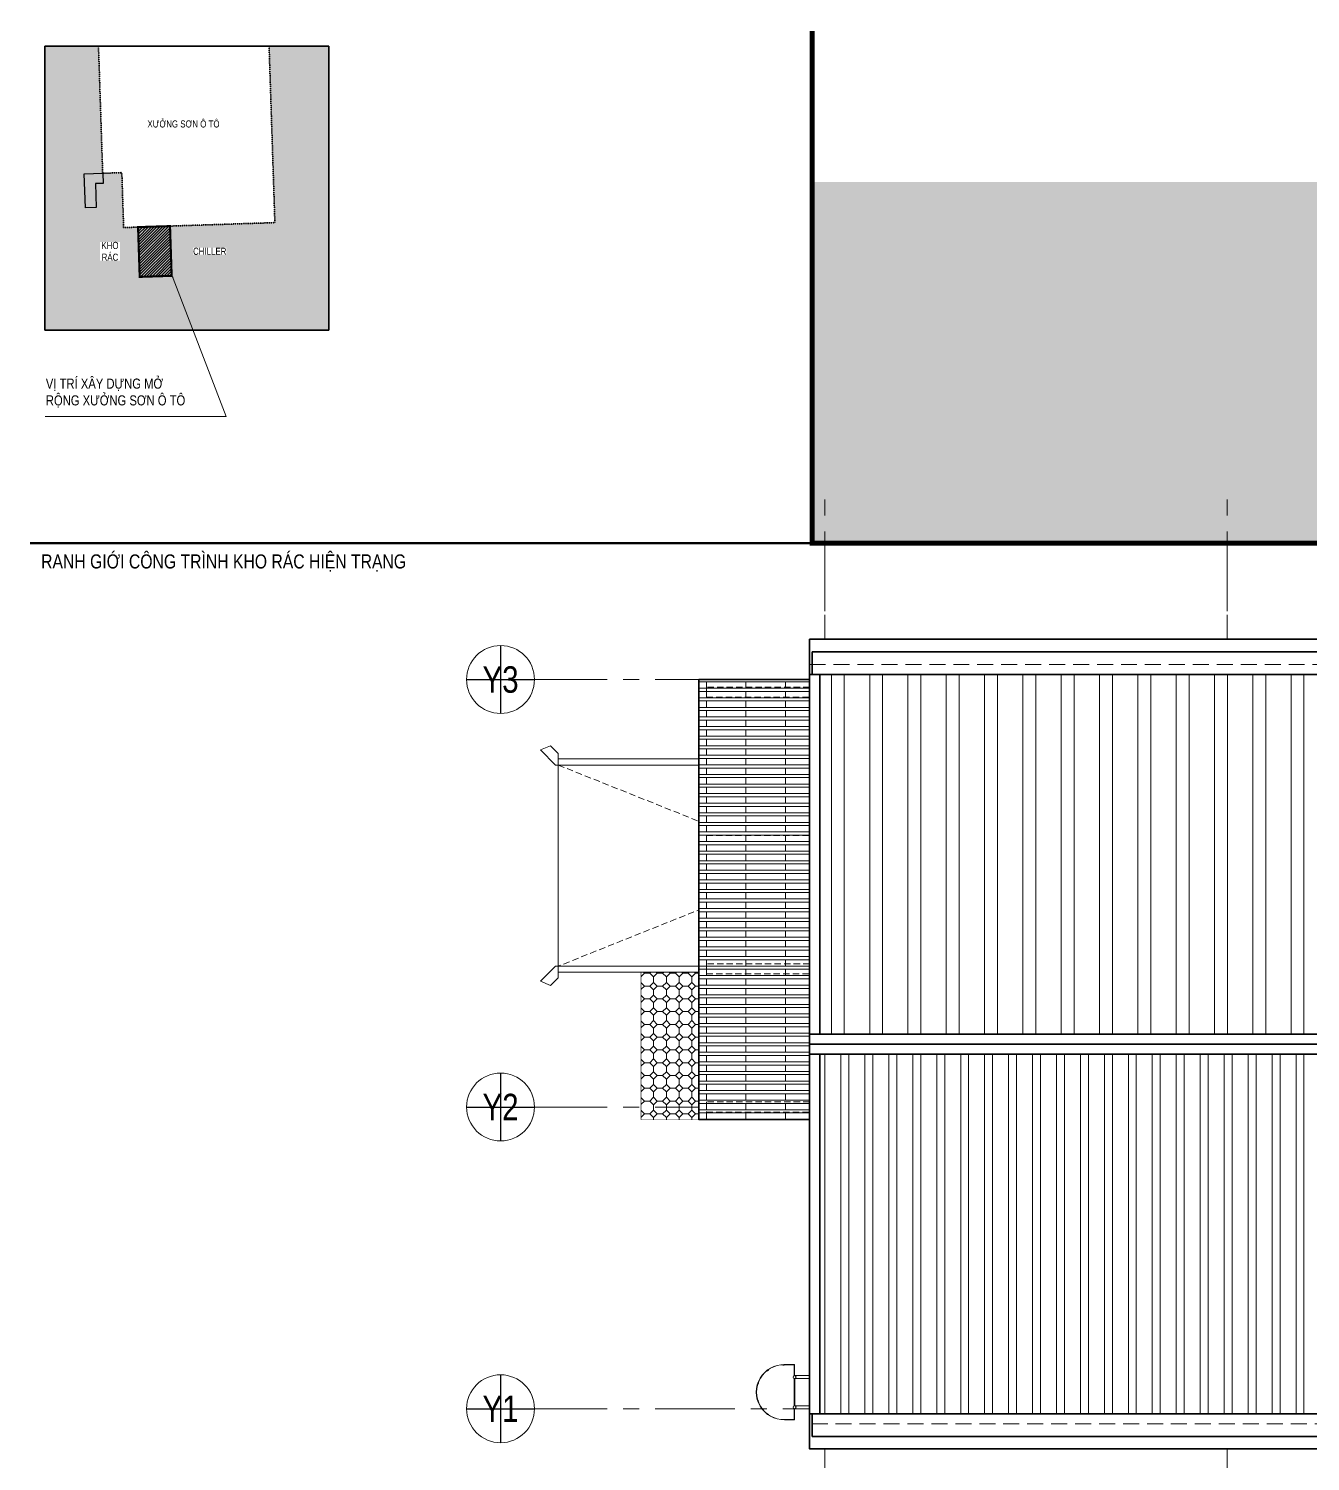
# Model space of a CAD drawing. Header units: millimetres. Extents: x -547695 to 905972, y -1055718 to 167349.
# Drawn here: x -535898 to -510413, y -767657 to -739170 of the extents above; entities that cross this region are included whole.
import ezdxf
from ezdxf.enums import TextEntityAlignment as Align
from ezdxf.xclip import XClip

# ---------------------------------------------------------------- set-up
doc = ezdxf.new("R2010")
doc.units = ezdxf.units.MM
doc.header["$XCLIPFRAME"] = 0
for name, pattern in [('$0$BASE-A0$0$HIDDEN', [0.375, 0.25, -0.125]), ('$1$Xref Mat bang cot +0.000$0$Xref Mat bang cot +0.000$0$Xref Mat Bang Tang 1$0$Xref Mat Bang Tang 1$0$$1$HIDDEN', [0.375, 0.25, -0.125]), ('CENTER', [50.8, 31.75, -6.35, 6.35, -6.35]), ('HIDDEN', [9.525, 6.35, -3.175]), ('XR-MB (+8.000)$0$$0$BASE-A0$0$HIDDEN', [0.375, 0.25, -0.125]), ('XR-MBT1$0$HID', [2.3, 1.5, -0.8]), ('XR-THANG LONG$0$CellPin- Chi Thang sat len mai$0$CellPin- Chi Thang sat len mai$0$XKITLINE00', [0])]:
    doc.linetypes.add(name, pattern=pattern)
doc.layers.get('DEFPOINTS').update_dxf_attribs({"color": 1, "lineweight": 25})
doc.layers.add('8', color=8, linetype='Continuous')
for name, color, linetype, lineweight in [('A-COLS', 9, 'Continuous', 9), ('A-DIMS', 8, 'Continuous', 9), ('A-DOOR', 142, 'Continuous', 9), ('A-EQPM', 127, 'Continuous', 9), ('A-FINE', 255, 'Continuous', 25), ('A-GRID', 250, 'CENTER', 15), ('A-HEVY', 111, 'Continuous', 35), ('A-HIDD', 45, 'HIDDEN', 9), ('A-PATT', 252, 'Continuous', 9), ('A-SYMBOLS', 10, 'Continuous', 13), ('A-TEXT', 255, 'Continuous', 25), ('A-WALL', 12, 'Continuous', 13), ('A-WALL-INT', 31, 'Continuous', 9), ('NTT-8-THAY', 7, 'Continuous', 18), ('XR-MB (+8.000)$0$chi dan', 8, 'Continuous', 9), ('XR-MB (+8.000)$0$DIM TAN', 169, 'Continuous', 13), ('XR-MB (+8.000)$0$net khung', 2, 'Continuous', 13), ('XR-MB (+8.000)$0$phu kien ngoai cua', 4, 'Continuous', 5)]:
    doc.layers.add(name, color=color, linetype=linetype, lineweight=lineweight)
doc.styles.add('VTK _ Arial_2.5 mm', font='arial.ttf', dxfattribs={"width": 0.8})
doc.styles.add('VTK_Arial', font='arial.ttf', dxfattribs={"width": 0.8})
doc.styles.add('VTK_Arial_3.5 mm', font='arial.ttf', dxfattribs={"width": 0.8, "height": 3.5})
doc.dimstyles.new('A-2.5-DIM1', dxfattribs={"dimtxt": 2.5, "dimasz": 1, "dimexe": 1, "dimexo": 0, "dimgap": 0.5, "dimtad": 1, "dimdec": 0, "dimzin": 12, "dimdsep": 46, "dimtxsty": 'VTK_Arial', "dimblk": 'ARCHTICK', "dimcen": 0, "dimdle": 1, "dimclrd": 256, "dimclre": 256, "dimclrt": 7, "dimadec": 1, "dimazin": 3, "dimtfac": 1, "dimtdec": 0, "dimtmove": 0, "dimatfit": 2, "dimfxl": 20, "dimtolj": 1, "dimtzin": 0, "dimlwd": -1, "dimlwe": -1, "dimarcsym": 0})
doc.dimstyles.new('A-2.5-DIM80 x 4', dxfattribs={"dimscale": 80, "dimtxt": 2.5, "dimasz": 1, "dimexe": 1, "dimexo": 0, "dimgap": 0.5, "dimtad": 1, "dimdec": 0, "dimlfac": 0.25, "dimzin": 12, "dimdsep": 46, "dimtxsty": 'VTK_Arial', "dimblk": 'ARCHTICK', "dimcen": 0, "dimdle": 1, "dimclrd": 256, "dimclre": 256, "dimclrt": 7, "dimadec": 1, "dimazin": 3, "dimtfac": 1, "dimtdec": 0, "dimtmove": 0, "dimatfit": 2, "dimfxl": 20, "dimtolj": 1, "dimtzin": 0, "dimlwd": -1, "dimlwe": -1, "dimarcsym": 0})

# ---------------------------------------------------------------- blocks, each defined once
blk = doc.blocks.new('ưgwg')
blk.add_wipeout([(-150, -383), (-351, -300), (-351, 0), (0, 0), (0, -232)]).dxf.layer = 'A-HEVY'
at = {"layer": 'A-PATT'}
blk.add_lwpolyline([(0, -232), (-150, -383), (-350, -300), (-50, 0), (0, 0)], close=True, dxfattribs=at)
blk = doc.blocks.new('*U349')
blk.add_wipeout([(4.5, 0), (4.46, -0.56), (4.36, -1.12), (4.18, -1.66), (3.94, -2.17), (3.64, -2.65), (3.28, -3.08), (2.87, -3.47), (2.41, -3.8), (1.92, -4.07), (1.39, -4.28), (0.84, -4.42), (0.28, -4.49), (-0.28, -4.49), (-0.84, -4.42), (-1.39, -4.28), (-1.92, -4.07), (-2.41, -3.8), (-2.87, -3.47), (-3.28, -3.08), (-3.64, -2.65), (-3.94, -2.17), (-4.18, -1.66), (-4.36, -1.12), (-4.46, -0.56), (-4.5, 0), (-4.46, 0.56), (-4.36, 1.12), (-4.18, 1.66), (-3.94, 2.17), (-3.64, 2.65), (-3.28, 3.08), (-2.87, 3.47), (-2.41, 3.8), (-1.92, 4.07), (-1.39, 4.28), (-0.84, 4.42), (-0.28, 4.49), (0.28, 4.49), (0.84, 4.42), (1.39, 4.28), (1.92, 4.07), (2.41, 3.8), (2.87, 3.47), (3.28, 3.08), (3.64, 2.65), (3.94, 2.17), (4.18, 1.66), (4.36, 1.12), (4.46, 0.56)])
blk.add_circle((0, 0), 4.5)
at = {"layer": 'DEFPOINTS', "color": 250}
for p, q in [((0, 4.5), (0, -4.5)), ((-4.5, 0), (4.5, 0))]:
    blk.add_line(p, q, dxfattribs=at)
at = {"color": 7, "style": 'VTK_Arial_3.5 mm', "width": 0.8}
blk.add_attdef('X12', text='', height=3.5, dxfattribs=at).set_placement((0, 0), align=Align.MIDDLE_CENTER)
blk = doc.blocks.new('*U350')
blk.add_wipeout([(4.5, 0), (4.46, -0.56), (4.36, -1.12), (4.18, -1.66), (3.94, -2.17), (3.64, -2.65), (3.28, -3.08), (2.87, -3.47), (2.41, -3.8), (1.92, -4.07), (1.39, -4.28), (0.84, -4.42), (0.28, -4.49), (-0.28, -4.49), (-0.84, -4.42), (-1.39, -4.28), (-1.92, -4.07), (-2.41, -3.8), (-2.87, -3.47), (-3.28, -3.08), (-3.64, -2.65), (-3.94, -2.17), (-4.18, -1.66), (-4.36, -1.12), (-4.46, -0.56), (-4.5, 0), (-4.46, 0.56), (-4.36, 1.12), (-4.18, 1.66), (-3.94, 2.17), (-3.64, 2.65), (-3.28, 3.08), (-2.87, 3.47), (-2.41, 3.8), (-1.92, 4.07), (-1.39, 4.28), (-0.84, 4.42), (-0.28, 4.49), (0.28, 4.49), (0.84, 4.42), (1.39, 4.28), (1.92, 4.07), (2.41, 3.8), (2.87, 3.47), (3.28, 3.08), (3.64, 2.65), (3.94, 2.17), (4.18, 1.66), (4.36, 1.12), (4.46, 0.56)])
blk.add_circle((0, 0), 4.5)
at = {"layer": 'DEFPOINTS', "color": 250}
for p, q in [((0, 4.5), (0, -4.5)), ((-4.5, 0), (4.5, 0))]:
    blk.add_line(p, q, dxfattribs=at)
at = {"color": 7, "style": 'VTK_Arial_3.5 mm', "width": 0.8}
blk.add_attdef('X12', text='', height=3.5, dxfattribs=at).set_placement((0, 0), align=Align.MIDDLE_CENTER)
blk = doc.blocks.new('*U351')
blk.add_wipeout([(4.5, 0), (4.46, -0.56), (4.36, -1.12), (4.18, -1.66), (3.94, -2.17), (3.64, -2.65), (3.28, -3.08), (2.87, -3.47), (2.41, -3.8), (1.92, -4.07), (1.39, -4.28), (0.84, -4.42), (0.28, -4.49), (-0.28, -4.49), (-0.84, -4.42), (-1.39, -4.28), (-1.92, -4.07), (-2.41, -3.8), (-2.87, -3.47), (-3.28, -3.08), (-3.64, -2.65), (-3.94, -2.17), (-4.18, -1.66), (-4.36, -1.12), (-4.46, -0.56), (-4.5, 0), (-4.46, 0.56), (-4.36, 1.12), (-4.18, 1.66), (-3.94, 2.17), (-3.64, 2.65), (-3.28, 3.08), (-2.87, 3.47), (-2.41, 3.8), (-1.92, 4.07), (-1.39, 4.28), (-0.84, 4.42), (-0.28, 4.49), (0.28, 4.49), (0.84, 4.42), (1.39, 4.28), (1.92, 4.07), (2.41, 3.8), (2.87, 3.47), (3.28, 3.08), (3.64, 2.65), (3.94, 2.17), (4.18, 1.66), (4.36, 1.12), (4.46, 0.56)])
blk.add_circle((0, 0), 4.5)
at = {"layer": 'DEFPOINTS', "color": 250}
for p, q in [((0, 4.5), (0, -4.5)), ((-4.5, 0), (4.5, 0))]:
    blk.add_line(p, q, dxfattribs=at)
at = {"color": 7, "style": 'VTK_Arial_3.5 mm', "width": 0.8}
blk.add_attdef('X12', text='', height=3.5, dxfattribs=at).set_placement((0, 0), align=Align.MIDDLE_CENTER)
blk = doc.blocks.new('ERBHRTHB4T')
at = {"color": 0}
blk.add_wipeout([(-200, 100), (200, 100), (200, -400), (-200, -400)], dxfattribs=at).dxf.layer = '8'
at = {"layer": 'A-PATT'}
h = blk.add_hatch(dxfattribs=at)
h.set_pattern_fill('BT-01', color=256, scale=20, style=0, double=1, pattern_type=2)
h.set_pattern_definition([(50, (115612.73, 26820), (143.45204, -12.55043), [15, -165]), (355, (115612.73, 26820), (-27.75027, 150.43843), [12, -132]), (100.4514, (115624.68, 26818.95), (115.70188, 137.88791), [12.74804, -140.22842]), (46.1842, (115612.73, 26860), (213.4482, -33.1038), [22.5, -247.5]), (96.6356, (115630.52, 26857.24), (186.93254, 194.82357), [19.12206, -210.3426]), (351.1842, (115612.73, 26860), (186.9324, 194.8237), [18, -198]), (21, (115632.73, 26850), (119.38141, -80.52378), [15, -165]), (326, (115632.73, 26850), (48.66307, 145.03), [12, -132]), (71.4514, (115642.68, 26843.29), (168.04453, 64.5061), [12.74804, -140.22842]), (37.5, (115612.73, 26820), (2.43197, 66.57877), [0, -130.4, 0, -134, 0, -132.5]), (7.5, (115612.73, 26820), (52.613907, 78.882342), [0, -76.4, 0, -127.4, 0, -50.5]), (327.5, (115568.13, 26820), (106.764487, -4.510974), [0, -50, 0, -156, 0, -207]), (317.5, (115548.13, 26820), (116.637234, 20.021), [0, -65, 0, -103.6, 0, -147]), (45, (115612.73, 26820), (-60.104076, 60.104076), []), (45, (115612.73, 26844.5), (-60.104076, 60.104076), [])])
h.paths.add_polyline_path([(200, 100), (200, -400), (-200, -400), (-200, 100)])
at = {"color": 0}
blk.add_lwpolyline([(-200, 100), (200, 100), (200, -400), (-200, -400)], close=True, dxfattribs=at)
blk = doc.blocks.new('t7i')
blk.add_wipeout([(0, -210), (210, -210), (210, 0), (0, 0)]).dxf.layer = '8'
at = {"layer": 'A-PATT'}
h = blk.add_hatch(dxfattribs=at)
h.set_pattern_fill('BT-01', color=256, scale=20, style=0, double=1, pattern_type=2)
h.set_pattern_definition([(50, (111922.47, 19673.82), (143.45204, -12.55043), [15, -165]), (355, (111922.47, 19673.82), (-27.75027, 150.43843), [12, -132]), (100.4514, (111934.43, 19672.77), (115.70188, 137.8879), [12.74804, -140.22842]), (46.1842, (111922.47, 19713.82), (213.4482, -33.1038), [22.5, -247.5]), (96.6356, (111940.26, 19711.06), (186.93254, 194.82357), [19.12206, -210.3426]), (351.1842, (111922.47, 19713.82), (186.9324, 194.8237), [18, -198]), (21, (111942.47, 19703.82), (119.38141, -80.52378), [15, -165]), (326, (111942.47, 19703.82), (48.66307, 145.03), [12, -132]), (71.4514, (111952.42, 19697.11), (168.04453, 64.5061), [12.74804, -140.22842]), (37.5, (111922.47, 19673.82), (2.43197, 66.57877), [0, -130.4, 0, -134, 0, -132.5]), (7.5, (111922.47, 19673.82), (52.613907, 78.882342), [0, -76.4, 0, -127.4, 0, -50.5]), (327.5, (111877.87, 19673.82), (106.764487, -4.510974), [0, -50, 0, -156, 0, -207]), (317.5, (111857.87, 19673.82), (116.637234, 20.021), [0, -65, 0, -103.6, 0, -147]), (45, (111922.47, 19673.82), (-60.104076, 60.104076), []), (45, (111922.47, 19698.32), (-60.104076, 60.104076), [])])
h.paths.add_polyline_path([(0, -210), (210, -210), (210, 0), (0, 0)])
at = {"layer": 'A-HEVY'}
blk.add_lwpolyline([(0, -210), (210, -210), (210, 0), (0, 0)], close=True, dxfattribs=at)
blk = doc.blocks.new('egerg')
at = {"layer": 'A-PATT'}
h = blk.add_hatch(dxfattribs=at)
h.set_pattern_fill('BT-01', color=256, scale=14.982164, style=0, double=1, pattern_type=2)
h.set_pattern_definition([(50, (22752.53, 12038.09), (107.4611, -9.40163), [11.23662, -123.60285]), (355, (22752.53, 12038.09), (-20.78795, 112.69466), [8.9893, -98.8823]), (100.4514, (22761.49, 12037.31), (86.67322, 103.29296), [9.54966, -105.04626]), (46.1842, (22752.53, 12068.05), (159.8958, -24.7983), [16.8549, -185.4043]), (96.6356, (22765.86, 12065.99), (140.0327, 145.9439), [14.3245, -157.5694]), (351.1842, (22752.53, 12068.05), (140.0326, 145.944), [13.4839, -148.3234]), (21, (22767.51, 12060.56), (89.4296, -60.32102), [11.23662, -123.60285]), (326, (22767.51, 12060.56), (36.4539, 108.64317), [8.9893, -98.8823]), (71.4514, (22774.97, 12055.54), (125.88353, 48.32205), [9.54966, -105.04626]), (37.5, (22752.53, 12038.09), (1.82181, 49.874703), [0, -97.68371, 0, -100.3805, 0, -99.25684]), (7.5, (22752.53, 12038.09), (39.41351, 59.09141), [0, -57.23187, 0, -95.43639, 0, -37.82996]), (327.5, (22719.12, 12038.09), (79.978153, -3.37921), [0, -37.45541, 0, -116.86088, 0, -155.0654]), (317.5, (22704.14, 12038.09), (87.3739, 14.9979), [0, -48.69203, 0, -77.6076, 0, -110.1189]), (45, (22752.53, 12038.09), (-45.02446, 45.02446), []), (45, (22752.53, 12056.44), (-45.02446, 45.02446), [])])
h.paths.add_polyline_path([(0, -200), (400, -200), (400, 200), (0, 200)])
at = {"layer": 'A-HEVY'}
blk.add_lwpolyline([(0, -200), (400, -200), (400, 200), (0, 200)], close=True, dxfattribs=at)
blk = doc.blocks.new('ERYUJH76Y')
at = {"layer": 'A-GRID', "ltscale": 50}
for points in [[(-24000, 3348), (-24000, 25008)], [(-16000, 3348), (-16000, 25008)], [(4694, 21428), (-30447, 21428)], [(4694, 12928), (-30447, 12928)], [(4694, 6928), (-30447, 6928)]]:
    blk.add_lwpolyline(points, dxfattribs=at)
at = {"layer": 'A-SYMBOLS'}
blk.add_blockref('egerg', (-24000, 12978), dxfattribs=at)
at = {"layer": '8'}
for p in [(-20610, 13178), (-16400, 13178)]:
    blk.add_blockref('t7i', p, dxfattribs=at)
at = {"layer": 'A-COLS'}
for p in [(-23800, 21328), (-16000, 21328)]:
    blk.add_blockref('ERBHRTHB4T', p, dxfattribs=at)
at = {"layer": 'A-COLS', "xscale": -1, "rotation": 180}
for p in [(-23800, 7028), (-16000, 7028)]:
    blk.add_blockref('ERBHRTHB4T', p, dxfattribs=at)
blk = doc.blocks.new('XR-MB (+8.000)$0$ban le b')
at = {"layer": 'A-DOOR'}
for p, q in [((11285, -283), (11288, -283)), ((11285, -307), (11285, -283)), ((11294, -309), (11287, -309)), ((11288, -283), (11288, -305)), ((11297, -306), (11290, -306)), ((11300, -330), (11294, -330)), ((11295, -319), (11295, -310)), ((11297, -327), (11297, -333)), ((11298, -319), (11298, -308))]:
    blk.add_line(p, q, dxfattribs=at)
for radius in [10, 7]:
    blk.add_circle((11297, -330), radius, dxfattribs=at)
for centre, radius, start, end in [((11287, -307), 1.5, 180, 270), ((11290, -305), 1.5, 180, 270), ((11294, -310), 1.5, 0, 90), ((11293, -319), 2, 286.9578, 0), ((11297, -308), 1.5, 0, 90), ((11300, -319), 2, 180, 253.0422)]:
    blk.add_arc(centre, radius, start, end, dxfattribs=at)
blk = doc.blocks.new('XR-MB (+8.000)$0$gioong cao su')
at = {"layer": 'A-DOOR'}
for points in [[(1628098, 55606), (1628100, 55606), (1628100, 55546), (1628098, 55546)], [(1628100, 55591), (1628107, 55591), (1628107, 55561), (1628100, 55561)]]:
    blk.add_lwpolyline(points, close=True, dxfattribs=at)
for points in [[(1628109, 55600), (1628128, 55600, -0.4142136), (1628130, 55598), (1628130, 55553, -0.4142136), (1628128, 55551), (1628109, 55551, -0.4142136), (1628107, 55553), (1628107, 55598, -0.4142136)], [(1628109, 55599), (1628128, 55599, -0.4142136), (1628129, 55598), (1628129, 55553, -0.4142136), (1628128, 55552), (1628109, 55552, -0.4142136), (1628108, 55553), (1628108, 55598, -0.4142136)]]:
    blk.add_lwpolyline(points, format="xyb", close=True, dxfattribs=at)
blk = doc.blocks.new('XR-MB (+8.000)$0$123')
at = {"layer": 'A-DOOR'}
h = blk.add_hatch(dxfattribs=at)
h.set_pattern_fill('ANSI31', color=256, style=0)
h.set_pattern_definition([(135, (327793.7614, 93736.06553), (0.08838834765, 0.08838834765), [])])
h.paths.add_polyline_path([(240172, 36474), (240174, 36474), (240174, 36388), (240172, 36388)])
for p, q in [((240146, 36386), (240146, 36398)), ((240146, 36398), (240147, 36398)), ((240186, 36386), (240146, 36386)), ((240147, 36388), (240147, 36398)), ((240185, 36388), (240147, 36388)), ((240171, 36465), (240171, 36475)), ((240221, 36475), (240171, 36475)), ((240172, 36474), (240172, 36388)), ((240172, 36465), (240172, 36474)), ((240172, 36474), (240220, 36474)), ((240174, 36474), (240174, 36388)), ((240174, 36413), (240174, 36413)), ((240185, 36388), (240205, 36403)), ((240186, 36386), (240206, 36401)), ((240220, 36420), (240205, 36420)), ((240205, 36420), (240205, 36403)), ((240221, 36418), (240206, 36418)), ((240206, 36418), (240206, 36401)), ((240235, 36455), (240220, 36474)), ((240235, 36434), (240220, 36434)), ((240220, 36434), (240220, 36420)), ((240236, 36455), (240221, 36475)), ((240221, 36432), (240221, 36418)), ((240236, 36432), (240221, 36432)), ((240235, 36455), (240235, 36434)), ((240236, 36455), (240236, 36432))]:
    blk.add_line(p, q, dxfattribs=at)
blk = doc.blocks.new('XR-MB (+8.000)$0$gdfghgfjjjk')
at = {"layer": 'A-DOOR'}
for p, q in [((196862, 627553), (196861, 626550)), ((196862, 627568), (196871, 627568)), ((196862, 627568), (196862, 627568)), ((196862, 627568), (196862, 627568)), ((196862, 627568), (196862, 627568)), ((196862, 627534), (196862, 627568)), ((196863, 627553), (196862, 626551)), ((196863, 627567), (196870, 627567)), ((196863, 627534), (196863, 627567)), ((196863, 627554), (196896, 627554)), ((196863, 627554), (196863, 627554)), ((196863, 627545), (196863, 627554)), ((196864, 627545), (196863, 627545)), ((196863, 627515), (196906, 627515)), ((196863, 627506), (196863, 627515)), ((196863, 627460), (196863, 627469)), ((196906, 627460), (196863, 627460)), ((196864, 627553), (196895, 627553)), ((196864, 627545), (196864, 627553)), ((196864, 627514), (196905, 627514)), ((196864, 627506), (196864, 627514)), ((196864, 627461), (196864, 627469)), ((196905, 627461), (196864, 627461)), ((196870, 627567), (196870, 627554)), ((196871, 627568), (196871, 627554)), ((196895, 627553), (196895, 627544)), ((196895, 627544), (196906, 627544)), ((196896, 627554), (196896, 627544)), ((196896, 627544), (196907, 627544)), ((196905, 626564), (196906, 627544)), ((196905, 626563), (196907, 627544)), ((196905, 627514), (196905, 627461)), ((196906, 627544), (196906, 627534)), ((196906, 627515), (196906, 627460)), ((196907, 627544), (196907, 627534)), ((196943, 627529), (196907, 627529)), ((196907, 627529), (196907, 627062)), ((196907, 627514), (196913, 627514)), ((196907, 627462), (196913, 627462)), ((196943, 627434), (196907, 627434)), ((196935, 627406), (196907, 627406)), ((196913, 627514), (196925, 627529)), ((196913, 627514), (196913, 627462)), ((196913, 627462), (196925, 627434)), ((196924, 627095), (196924, 627432)), ((196935, 627432), (196924, 627432)), ((196925, 627529), (196925, 627434)), ((196935, 627162), (196935, 627432)), ((196943, 627434), (196943, 627529)), ((196915, 627089), (196907, 627089)), ((196914, 627062), (196907, 627062)), ((196922, 627093), (196915, 627089)), ((196915, 627062), (196915, 627089)), ((196924, 627162), (196935, 627162)), ((197894, 626451), (196820, 626451)), ((196861, 626550), (196870, 626550)), ((196862, 626571), (196862, 626563)), ((196862, 626571), (196862, 626564)), ((196862, 626564), (196905, 626564)), ((196862, 626563), (196905, 626563)), ((196862, 626551), (196869, 626551)), ((196869, 626551), (196869, 626563)), ((196870, 626550), (196870, 626563)), ((197862, 626489), (196874, 626489)), ((196875, 626469), (197862, 626469))]:
    blk.add_line(p, q, dxfattribs=at)
at = {"layer": 'A-DOOR', "linetype": 'XR-MB (+8.000)$0$$0$BASE-A0$0$HIDDEN'}
blk.add_line((197899, 626550), (196851, 626550), dxfattribs=at)
at = {"layer": 'A-DOOR'}
blk.add_arc((196851, 626550), 1018, 354.451, 89.3822, dxfattribs=at)
for centre, major_axis, start_param, end_param in [((196914, 627062), (-0.809, 0.369), 1.998585, 3.569381), ((196921, 627095), (2.34, 1.29), 4.637391, 5.778763)]:
    blk.add_ellipse(centre, major_axis=major_axis, ratio=1, start_param=start_param, end_param=end_param, dxfattribs=at)
at = {"layer": 'XR-MB (+8.000)$0$chi dan', "extrusion": (0, 0, -1), "xscale": 0.8895027643677431, "yscale": 0.8895027643677431, "zscale": -0.889502743225944, "rotation": 179.9978614932291}
blk.add_blockref('XR-MB (+8.000)$0$123', (16817, 658913), dxfattribs=at)
at = {"layer": 'XR-MB (+8.000)$0$chi dan', "xscale": 0.8895027643677431, "yscale": 0.8895027643677431, "zscale": 0.8895027643677431, "rotation": 180.0021385067709}
blk.add_blockref('XR-MB (+8.000)$0$123', (411551, 658929), dxfattribs=at)
at = {"layer": 'XR-MB (+8.000)$0$net khung', "xscale": 0.1601102353251793, "yscale": 0.1601102353251793, "zscale": 0.1601102172678523, "rotation": 90.00213296456585}
for p in [(205775, 365814), (206777, 365814)]:
    blk.add_blockref('XR-MB (+8.000)$0$gioong cao su', p, dxfattribs=at)
at = {"layer": 'XR-MB (+8.000)$0$phu kien ngoai cua', "xscale": 0.889502645156231, "yscale": 0.889502763748169, "zscale": 0.8895026589233752, "rotation": 270.002134667727}
blk.add_blockref('XR-MB (+8.000)$0$ban le b', (197145, 636598), dxfattribs=at)
blk = doc.blocks.new('XR-MB (+8.000)$0$cua 1 canh')
blk.add_wipeout([(0, 0), (0, -1100), (220, -1100), (220, 0)]).dxf.layer = 'A-DOOR'
at = {"layer": 'A-DOOR'}
blk.add_lwpolyline([(0, 0), (220, 0), (220, -1100), (0, -1100)], close=True, dxfattribs=at)
at = {"layer": 'XR-MB (+8.000)$0$DIM TAN', "xscale": -1, "rotation": 270}
blk.add_blockref('XR-MB (+8.000)$0$gdfghgfjjjk', (-626335, -197918), dxfattribs=at)
blk = doc.blocks.new('*U49')
at = {"color": 250}
blk.add_wipeout([(0, 0), (-4000, 0), (-4000, 300), (0, 300)], dxfattribs=at)
for p, q in [((-3985, 425), (-4095, 425)), ((-4095, 425), (-4095, 350)), ((-4095, 350), (-3985, 350)), ((-3988, 422), (-4092, 422)), ((-4092, 422), (-4092, 353)), ((-4092, 353), (-3988, 353)), ((-4010, 416), (-4053, 416)), ((-4053, 403), (-4053, 416)), ((-4053, 408), (-4053, 408)), ((-4037, 403), (-4053, 403)), ((-4037, 373), (-4053, 373)), ((-4053, 373), (-4053, 360)), ((-4053, 368), (-4053, 368)), ((-4010, 360), (-4053, 360)), ((-4013, 413), (-4050, 413)), ((-4050, 406), (-4050, 413)), ((-4037, 406), (-4050, 406)), ((-4037, 370), (-4050, 370)), ((-4050, 370), (-4050, 363)), ((-4013, 363), (-4050, 363)), ((-4037, 406), (-4037, 403)), ((-4037, 370), (-4037, 373)), ((-4023, 406), (-4013, 406)), ((-4013, 406), (-4023, 406)), ((-4023, 403), (-4023, 406)), ((-4023, 403), (-3985, 403)), ((-3985, 373), (-4023, 373)), ((-4023, 373), (-4023, 370)), ((-4013, 370), (-4023, 370)), ((-4013, 406), (-4013, 413)), ((-4013, 370), (-4013, 363)), ((-4010, 406), (-4010, 416)), ((-4010, 406), (-3988, 406)), ((-3988, 370), (-4010, 370)), ((-4010, 370), (-4010, 360)), ((-4000, 300), (-4000, 0)), ((-3988, 406), (-3988, 422)), ((-3988, 353), (-3988, 370)), ((-3985, 403), (-3985, 425)), ((-3985, 350), (-3985, 373)), ((-15, 403), (-15, 425)), ((-15, 425), (95, 425)), ((23, 403), (-15, 403)), ((-15, 350), (-15, 373)), ((-15, 373), (23, 373)), ((95, 350), (-15, 350)), ((-12, 406), (-12, 422)), ((-12, 422), (92, 422)), ((10, 406), (-12, 406)), ((-12, 353), (-12, 370)), ((-12, 370), (10, 370)), ((92, 353), (-12, 353)), ((0, 300), (0, 0)), ((10, 406), (10, 416)), ((10, 416), (53, 416)), ((10, 370), (10, 360)), ((10, 360), (53, 360)), ((13, 406), (13, 413)), ((13, 413), (50, 413)), ((23, 406), (13, 406)), ((13, 406), (23, 406)), ((13, 370), (23, 370)), ((13, 370), (13, 363)), ((13, 363), (50, 363)), ((23, 403), (23, 406)), ((23, 373), (23, 370)), ((37, 406), (37, 403)), ((37, 406), (50, 406)), ((37, 403), (53, 403)), ((37, 370), (37, 373)), ((37, 373), (53, 373)), ((37, 370), (50, 370)), ((50, 406), (50, 413)), ((50, 370), (50, 363)), ((53, 403), (53, 416)), ((53, 408), (53, 408)), ((53, 373), (53, 360)), ((53, 368), (53, 368)), ((92, 422), (92, 353)), ((95, 425), (95, 350))]:
    blk.add_line(p, q)
at = {"color": 1}
for p, q in [((-4002, 348), (-4048, 302)), ((-4048, 348), (-4002, 302)), ((2, 348), (48, 302)), ((48, 348), (2, 302))]:
    blk.add_line(p, q, dxfattribs=at)
at = {"linetype": 'XR-MBT1$0$HID', "ltscale": 10}
blk.add_lwpolyline([(50, 300), (135, 300), (135, 900), (-4135, 900), (-4135, 544), (-4135, 544), (-4135, 300), (-4050, 300)], dxfattribs=at)
for points in [[(-4000, 350), (-4000, 340), (-3985, 340), (-3985, -30), (-4135, -30), (-4135, -15), (-4123, -15), (-4123, 0)], [(-4050, 350), (-4000, 350), (-4000, 300), (-4050, 300), (-4050, 350)], [(0, 350), (0, 340), (-15, 340), (-15, -30), (135, -30), (135, -15), (123, -15), (123, 0)], [(50, 350), (0, 350), (0, 300), (50, 300), (50, 350)]]:
    blk.add_lwpolyline(points)
for points in [[(-4048, 348), (-4002, 348), (-4002, 302), (-4048, 302)], [(48, 348), (2, 348), (2, 302), (48, 302)]]:
    blk.add_lwpolyline(points, close=True)
for points in [[(-4037, 403, 0.277794), (-4010, 396, -0.278361), (-4023, 403)], [(-4037, 373, -0.277794), (-4010, 379, 0.278361), (-4023, 373)], [(37, 403, -0.277794), (10, 396, 0.278361), (23, 403)], [(37, 373, 0.277794), (10, 379, -0.278361), (23, 373)]]:
    blk.add_lwpolyline(points, format="xyb")
at = {"linetype": 'XR-MBT1$0$HID', "ltscale": 10, "const_width": 20}
blk.add_lwpolyline([(-4025, 388), (25, 388)], dxfattribs=at)
at = {"style": 'VTK_Arial', "width": 0.8}
blk.add_attdef('DFDFD', (-1866, 322), '', height=100, dxfattribs=at)
blk = doc.blocks.new('*U40')
at = {"color": 250}
blk.add_wipeout([(0, 0), (-4000, 0), (-4000, 210), (0, 210)], dxfattribs=at)
for p, q in [((-3985, 335), (-4095, 335)), ((-4095, 335), (-4095, 260)), ((-3988, 332), (-4092, 332)), ((-4092, 332), (-4092, 263)), ((-4010, 325), (-4053, 325)), ((-4053, 312), (-4053, 325)), ((-4053, 317), (-4053, 317)), ((-4037, 312), (-4053, 312)), ((-4013, 322), (-4050, 322)), ((-4050, 315), (-4050, 322)), ((-4037, 315), (-4050, 315)), ((-4037, 315), (-4037, 312)), ((-4023, 315), (-4013, 315)), ((-4013, 315), (-4023, 315)), ((-4023, 312), (-4023, 315)), ((-4023, 312), (-3985, 312)), ((-4013, 315), (-4013, 322)), ((-4010, 315), (-4010, 325)), ((-4010, 315), (-3988, 315)), ((-3988, 315), (-3988, 332)), ((-3985, 312), (-3985, 335)), ((-15, 312), (-15, 335)), ((-15, 335), (95, 335)), ((23, 312), (-15, 312)), ((-12, 315), (-12, 332)), ((-12, 332), (92, 332)), ((10, 315), (-12, 315)), ((10, 315), (10, 325)), ((10, 325), (53, 325)), ((13, 315), (13, 322)), ((13, 322), (50, 322)), ((23, 315), (13, 315)), ((13, 315), (23, 315)), ((23, 312), (23, 315)), ((37, 315), (37, 312)), ((37, 315), (50, 315)), ((37, 312), (53, 312)), ((50, 315), (50, 322)), ((53, 312), (53, 325)), ((53, 317), (53, 317)), ((92, 332), (92, 263)), ((95, 335), (95, 260)), ((-4095, 260), (-3985, 260)), ((-4092, 263), (-3988, 263)), ((-4037, 282), (-4053, 282)), ((-4053, 282), (-4053, 269)), ((-4053, 277), (-4053, 277)), ((-4010, 269), (-4053, 269)), ((-4037, 279), (-4050, 279)), ((-4050, 279), (-4050, 272)), ((-4013, 272), (-4050, 272)), ((-4037, 279), (-4037, 282)), ((-3985, 282), (-4023, 282)), ((-4023, 282), (-4023, 279)), ((-4013, 279), (-4023, 279)), ((-4013, 279), (-4013, 272)), ((-3988, 279), (-4010, 279)), ((-4010, 279), (-4010, 269)), ((-4000, 210), (-4000, 0)), ((-3988, 263), (-3988, 279)), ((-3985, 260), (-3985, 282)), ((-15, 260), (-15, 282)), ((-15, 282), (23, 282)), ((95, 260), (-15, 260)), ((-12, 263), (-12, 279)), ((-12, 279), (10, 279)), ((92, 263), (-12, 263)), ((0, 210), (0, 0)), ((10, 279), (10, 269)), ((10, 269), (53, 269)), ((13, 279), (23, 279)), ((13, 279), (13, 272)), ((13, 272), (50, 272)), ((23, 282), (23, 279)), ((37, 279), (37, 282)), ((37, 282), (53, 282)), ((37, 279), (50, 279)), ((50, 279), (50, 272)), ((53, 282), (53, 269)), ((53, 277), (53, 277))]:
    blk.add_line(p, q)
at = {"color": 1}
for p, q in [((-4002, 258), (-4048, 212)), ((-4048, 258), (-4002, 212)), ((2, 258), (48, 212)), ((48, 258), (2, 212))]:
    blk.add_line(p, q, dxfattribs=at)
at = {"linetype": 'XR-MBT1$0$HID', "ltscale": 10}
blk.add_lwpolyline([(50, 210), (135, 210), (135, 810), (-4135, 810), (-4135, 454), (-4135, 454), (-4135, 210), (-4050, 210)], dxfattribs=at)
for points in [[(-4037, 312, 0.277794), (-4010, 306, -0.278361), (-4023, 312)], [(-4037, 282, -0.277794), (-4010, 289, 0.278361), (-4023, 282)], [(37, 312, -0.277794), (10, 306, 0.278361), (23, 312)], [(37, 282, 0.277794), (10, 289, -0.278361), (23, 282)]]:
    blk.add_lwpolyline(points, format="xyb")
at = {"linetype": 'XR-MBT1$0$HID', "ltscale": 10, "const_width": 20}
blk.add_lwpolyline([(-4025, 298), (25, 298)], dxfattribs=at)
for points in [[(-4000, 260), (-4000, 250), (-3985, 250), (-3985, -30), (-4135, -30), (-4135, -15), (-4123, -15), (-4123, 0)], [(-4050, 260), (-4000, 260), (-4000, 210), (-4050, 210), (-4050, 260)], [(0, 260), (0, 250), (-15, 250), (-15, -30), (135, -30), (135, -15), (123, -15), (123, 0)], [(50, 260), (0, 260), (0, 210), (50, 210), (50, 260)]]:
    blk.add_lwpolyline(points)
for points in [[(-4048, 258), (-4002, 258), (-4002, 212), (-4048, 212)], [(48, 258), (2, 258), (2, 212), (48, 212)]]:
    blk.add_lwpolyline(points, close=True)
at = {"style": 'VTK_Arial', "width": 0.8}
blk.add_attdef('DFDFD', (-1866, 322), '', height=100, dxfattribs=at)
blk = doc.blocks.new('egeg')
at = {"layer": 'A-PATT'}
for points in [[(1500, 720), (-50, 720)], [(-50, 600), (-50, 720)], [(1500, 600), (-50, 600)], [(0, 600), (0, -900)], [(300, 600), (300, -900)], [(1500, 720), (1500, -1020)], [(1500, -900), (-50, -900)], [(-50, -900), (-50, -1020)], [(1500, -1020), (-50, -1020)]]:
    blk.add_lwpolyline(points, dxfattribs=at)
blk = doc.blocks.new('rty')
at = {"layer": 'A-HIDD', "ltscale": 20}
blk.add_lwpolyline([(0, 2000), (5000, 0), (0, -2000)], dxfattribs=at)
at = {"layer": 'A-PATT'}
for points in [[(0, -2120), (5000, -2120), (5000, 2120), (0, 2120)], [(0, -2000), (5000, -2000), (5000, 2000), (0, 2000)]]:
    blk.add_lwpolyline(points, close=True, dxfattribs=at)
blk = doc.blocks.new('XR-THANG LONG$0$THANG LONG 1')
for p, q in [((-330, 0), (-330, -958)), ((-270, 0), (-270, -958)), ((270, 0), (270, -958)), ((330, 0), (330, -958)), ((-550, -959), (-330, -959)), ((-550, -1171), (-550, -959)), ((-545, -964), (-329, -964)), ((-545, -1171), (-545, -964)), ((270, -950), (-270, -950)), ((270, -966), (-270, -966)), ((329, -964), (545, -964)), ((330, -959), (550, -959)), ((545, -1156), (545, -964)), ((550, -1156), (550, -959))]:
    blk.add_line(p, q)
at = {"linetype": 'XR-THANG LONG$0$CellPin- Chi Thang sat len mai$0$CellPin- Chi Thang sat len mai$0$XKITLINE00', "lineweight": 0}
for p, q in [((-540, -1166), (-540, -1193)), ((-536, -1166), (-540, -1166)), ((-540, -1171), (-536, -1168)), ((-540, -1176), (-536, -1173)), ((-540, -1181), (-536, -1178)), ((-540, -1186), (-536, -1183)), ((-540, -1191), (-539, -1191)), ((-540, -1193), (-536, -1193)), ((-539, -1191), (-536, -1188)), ((-536, -1193), (-536, -1166)), ((541, -1166), (544, -1166)), ((541, -1193), (541, -1166)), ((544, -1171), (541, -1168)), ((544, -1176), (541, -1173)), ((544, -1181), (541, -1178)), ((544, -1186), (541, -1183)), ((543, -1191), (541, -1188)), ((544, -1193), (541, -1193)), ((544, -1191), (543, -1191)), ((544, -1166), (544, -1193)), ((-439, -1475), (-442, -1477)), ((-442, -1477), (-426, -1500)), ((-424, -1498), (-439, -1475)), ((-439, -1481), (-438, -1477)), ((-436, -1485), (-435, -1481)), ((-433, -1490), (-432, -1485)), ((-430, -1494), (-429, -1489)), ((-427, -1497), (-427, -1494)), ((-427, -1498), (-427, -1497)), ((-426, -1500), (-424, -1498)), ((-178, -1675), (-180, -1678)), ((-180, -1678), (-154, -1689)), ((-153, -1686), (-178, -1675)), ((-175, -1680), (-177, -1676)), ((-170, -1682), (-172, -1678)), ((-166, -1684), (-167, -1680)), ((-161, -1686), (-163, -1682)), ((-157, -1687), (-158, -1684)), ((-156, -1688), (-157, -1687)), ((-154, -1689), (-153, -1686)), ((158, -1686), (183, -1675)), ((159, -1689), (158, -1686)), ((184, -1678), (159, -1689)), ((160, -1688), (161, -1687)), ((161, -1687), (162, -1684)), ((165, -1686), (167, -1682)), ((170, -1684), (172, -1680)), ((175, -1682), (177, -1678)), ((179, -1680), (181, -1676)), ((183, -1675), (184, -1678)), ((428, -1498), (443, -1475)), ((431, -1500), (428, -1498)), ((446, -1477), (431, -1500)), ((432, -1497), (431, -1494)), ((432, -1498), (432, -1497)), ((435, -1494), (434, -1489)), ((438, -1490), (437, -1485)), ((440, -1485), (440, -1481)), ((443, -1475), (446, -1477)), ((443, -1481), (443, -1477))]:
    blk.add_line(p, q, dxfattribs=at)
for centre in [(-300, -958), (300, -958)]:
    blk.add_circle(centre, 29.8)
for centre, radius, start, end in [((-300, -958), 29.8, 0, 180), ((300, -958), 29.8, 0, 180), ((0, -1168), 550, 178.756, 1.244), ((0, -1168), 545, 178.7591, 1.2409)]:
    blk.add_arc(centre, radius, start, end)
blk = doc.blocks.new('RHRTHRHRT')
at = {"layer": 'A-PATT', "transparency": 33554620}
h = blk.add_hatch(dxfattribs=at)
h.set_pattern_fill('ANSI37', color=256, scale=20)
h.set_pattern_definition([(45, (-12900, -14800), (-44.90128, 44.90128), []), (135, (-12900, -14800), (-44.90128, -44.90128), [])])
h.paths.add_polyline_path([(-100, -4567), (-200, -4567), (-200, -14800), (-100, -14800)])
h.paths.add_polyline_path([(0, -500), (-24900, -500), (-24900, -400), (0, -400)])
h.paths.add_polyline_path([(-100, -2115), (-200, -2115), (-200, -500), (-100, -500)])
at = {"layer": 'A-WALL', "transparency": 33554620}
h = blk.add_hatch(dxfattribs=at)
h.set_pattern_fill('ANSI31', color=253, scale=20)
h.set_pattern_definition([(45, (-24900, -14300), (-44.90128, 44.90128), [])])
h.paths.add_polyline_path([(-12900, -8760), (-12900, -14800), (-13110, -14800), (-13110, -8760)])
h.paths.add_polyline_path([(-1510, -14200), (-1510, -8760), (-1300, -8760), (-1300, -14200)])
h.paths.add_polyline_path([(-1510, -8760), (-24900, -8760), (-24900, -8550), (-1510, -8550)])
at = {"layer": 'A-WALL'}
blk.add_lwpolyline([(-1510, -8760), (-24900, -8760), (-24900, -8550), (-1510, -8550)], close=True, dxfattribs=at)
at = {"layer": 'A-WALL-INT'}
blk.add_lwpolyline([(0, -500), (-24900, -500), (-24900, -400), (0, -400)], close=True, dxfattribs=at)
at = {"layer": 'A-DOOR', "xscale": -0.9090909426681971, "yscale": 0.9090909426681971, "zscale": 0.9090909426681971, "rotation": 359.9999999999994}
blk.add_blockref('XR-MB (+8.000)$0$cua 1 canh', (-25410, -7075), dxfattribs=at)
at = {"layer": 'A-EQPM', "ltscale": 5}
ref = blk.add_blockref('XR-THANG LONG$0$THANG LONG 1', (-24942, -14470), dxfattribs=dict(at, rotation=270))
XClip(ref).set_block_clipping_path([(-870.7667026655, -1806.57183918), (629.7850374664, -358.1826348585)])
at = {"layer": 'A-HEVY'}
for points in [[(-25600, -7075), (-25600, 0), (0, 0), (0, -300), (-25300, -300), (-25300, -7075)], [(-25600, -7075), (-25300, -7075)], [(-25600, -8075), (-25300, -8075)], [(-1300, -15100), (-25600, -15100), (-25600, -8075)], [(-25300, -8075), (-25300, -14800), (-1300, -14800)]]:
    blk.add_lwpolyline(points, dxfattribs=at)
at = {"layer": 'DEFPOINTS', "linetype": '$0$BASE-A0$0$HIDDEN', "ltscale": 500}
blk.add_lwpolyline([(-25550, -50), (0, -50), (0, -15050), (-25550, -15050)], close=True, dxfattribs=at)
at = {"layer": 'A-WALL'}
blk.add_blockref('egeg', (-27050, -7425), dxfattribs=at)
at = {"layer": 'A-DOOR', "rotation": 270}
blk.add_blockref('*U49', (-25600, -6000), dxfattribs=at)
at = {"layer": 'A-DOOR', "xscale": -1, "rotation": 180}
blk.add_blockref('*U40', (-17700, -8550), dxfattribs=at)
at = {"layer": 'A-WALL'}
blk.add_blockref('rty', (-30600, -4000), dxfattribs=at)
at = {"layer": 'A-GRID'}
ref = blk.add_blockref('ERYUJH76Y', (-1300, -21728), dxfattribs=at)
XClip(ref).set_block_clipping_path([(-32069.3798585372, 5005.1306604635), (6367.1031573832, 26504.5361301411)])
blk = doc.blocks.new('E5T7U78')
at = {"layer": 'A-HIDD', "ltscale": 100, "const_width": 50}
blk.add_lwpolyline([(43426, -10930), (2322, -10930)], dxfattribs=at)
at = {"layer": 'A-TEXT', "insert": (2545, -11153), "char_height": 280, "width": 7617.23, "attachment_point": 1, "style": 'VTK_Arial', "bg_fill": 3, "box_fill_scale": 1, "bg_fill_color": 257, "bg_fill_transparency": 0}
blk.add_mtext('RANH GIỚI CÔNG TRÌNH KHO RÁC HIỆN TRẠNG', dxfattribs=at)
blk = doc.blocks.new('_ARCHTICK')
at = {"color": 0, "linetype": 'ByBlock', "const_width": 0.15}
blk.add_lwpolyline([(-0.5, -0.5), (0.5, 0.5)], dxfattribs=at)
blk = doc.blocks.new('EBGER')
at = {"layer": 'A-PATT', "transparency": 33554620}
h = blk.add_hatch(dxfattribs=at)
h.set_pattern_fill('ANSI32', color=256, scale=20, angle=315)
h.paths.add_polyline_path([(2500, 8750), (0, 8750), (0, 0), (2500, 0)])
at = {"layer": 'A-HEVY'}
blk.add_lwpolyline([(2500, 8750), (0, 8750), (0, 0), (2500, 0)], close=True, dxfattribs=at)
at = {"layer": 'A-HIDD', "ltscale": 20}
for points in [[(150, 0), (150, 8750)], [(933, 0), (933, 8750)], [(1717, 0), (1717, 8750)], [(2500, 0), (2500, 8750)]]:
    blk.add_lwpolyline(points, dxfattribs=at)
for points in [[(150, 8400), (2500, 8400), (2500, 8600), (150, 8600)], [(150, 5650), (2500, 5650), (2500, 5850), (150, 5850)], [(150, 2900), (2500, 2900), (2500, 3100), (150, 3100)], [(150, 150), (2500, 150), (2500, 350), (150, 350)]]:
    blk.add_lwpolyline(points, close=True, dxfattribs=at)
blk = doc.blocks.new('RTHT')
at = {"layer": 'A-GRID'}
ref = blk.add_blockref('ERYUJH76Y', (-1300, -22228), dxfattribs=at)
XClip(ref).set_block_clipping_path([(-32069.3798585372, 2638.0616936019), (6367.444357333, 23284.7389338857)])
blk.add_wipeout([(-25600, 0), (-25600, -800), (-27800, -800), (-27800, -9550), (-25600, -9550), (-25600, -16100), (0, -16100), (0, 0)]).dxf.layer = 'A-HEVY'
at = {"layer": 'A-PATT', "transparency": 33554620}
h = blk.add_hatch(dxfattribs=at)
h.set_pattern_fill('ANSI32', color=256, scale=80, angle=45)
h.set_pattern_definition([(90, (-25400, -7850), (-762, 5e-14), []), (90, (-25146, -7596), (-762, 5e-14), [])])
h.paths.add_polyline_path([(-25400, -7850), (-200, -7850), (-200, -700), (-25400, -700)])
h = blk.add_hatch(dxfattribs=at)
h.set_pattern_fill('ANSI32', color=256, scale=50, angle=45)
h.set_pattern_definition([(90, (-25400, -15400), (-476.25, 3e-14), []), (90, (-25241.25, -15241.25), (-476.25, 3e-14), [])])
h.paths.add_polyline_path([(-25400, -15400), (-200, -15400), (-200, -8250), (-25400, -8250)])
at = {"layer": 'A-HEVY', "ltscale": 50}
blk.add_lwpolyline([(-25600, 0), (0, 0), (0, -16100), (-25600, -16100)], close=True, dxfattribs=at)
for points in [[(-25550, -250), (-25550, -700)], [(-25550, -250), (0, -250)], [(-25600, -700), (0, -700)], [(-25400, -7850), (-25400, -700)], [(0, -7850), (-25600, -7850)], [(0, -8050), (-25600, -8050)], [(0, -8250), (-25600, -8250)], [(-25400, -15400), (-25400, -8250)], [(-25600, -15400), (0, -15400)], [(-25550, -15850), (-25550, -15400)], [(-25550, -15850), (0, -15850)]]:
    blk.add_lwpolyline(points, dxfattribs=at)
at = {"layer": 'A-HIDD', "ltscale": 50}
blk.add_lwpolyline([(-25600, -500), (0, -500), (0, -15600), (-25600, -15600)], close=True, dxfattribs=at)
at = {"layer": 'A-EQPM', "ltscale": 5}
ref = blk.add_blockref('XR-THANG LONG$0$THANG LONG 1', (-24942, -14970), dxfattribs=dict(at, rotation=270))
XClip(ref).set_block_clipping_path([(-870.7667026655, -1806.57183918), (629.7850374664, -658.1826452141)])
at = {"layer": 'A-HEVY'}
ref = blk.add_blockref('EBGER', (-27800, -9550), dxfattribs=at)
XClip(ref).set_block_clipping_path([(0, 0), (2200, 9049.9999999999)])
blk = doc.blocks.new('*U79')
at = {"layer": 'A-TEXT', "style": 'VTK _ Arial_2.5 mm', "width": 0.8}
blk.add_attdef('SLOP', text='', height=2.5, rotation=270, dxfattribs=at).set_placement((0, 0), align=Align.BOTTOM_LEFT)
blk.add_leader([(0, -8.84), (0, 0)], dimstyle='A-2.5-DIM1', override={"dimgap": 0.5, "dimtad": 0})
blk = doc.blocks.new('E576U')
at = {"layer": 'A-DIMS', "color": 7, "insert": (2639, -7657), "char_height": 200, "width": 2838.29, "attachment_point": 1, "style": 'VTK_Arial'}
blk.add_mtext('\\A1;VỊ TRÍ XÂY DỰNG MỞ RỘNG XƯỞNG SƠN Ô TÔ', dxfattribs=at)
at = {"layer": 'A-DIMS'}
blk.add_leader([(5140, -5581), (6225, -8410), (2623, -8410)], dimstyle='A-2.5-DIM80 x 4', override={"dimgap": 0.5, "dimtad": 0}, dxfattribs=at)
at = {"color": 1, "linetype": '$1$Xref Mat bang cot +0.000$0$Xref Mat bang cot +0.000$0$Xref Mat Bang Tang 1$0$Xref Mat Bang Tang 1$0$$1$HIDDEN', "ltscale": 0.2}
blk.add_wipeout([(7078, -1049), (7193, -4556), (4186, -4655), (4150, -3562), (3769, -3575), (3686, -1049)], dxfattribs=at).dxf.layer = 'A-PATT'
at = {"layer": 'A-PATT', "transparency": 33554551}
h = blk.add_hatch(dxfattribs=at)
h.set_pattern_fill('ANSI31', color=1, scale=12.404644)
h.set_pattern_definition([(45, (-527253.15, -705490.95), (-27.849221, 27.849221), [])])
h.paths.add_polyline_path([(4472, -4645), (4505, -5635), (5141, -5614), (5108, -4625)])
blk.add_lwpolyline([(2622, -1049), (8264, -1049), (8264, -6691), (2622, -6691)], close=True)
at = {"linetype": '$1$Xref Mat bang cot +0.000$0$Xref Mat bang cot +0.000$0$Xref Mat Bang Tang 1$0$Xref Mat Bang Tang 1$0$$1$HIDDEN', "ltscale": 0.2}
blk.add_lwpolyline([(7078, -1049), (7193, -4556), (4186, -4655), (4150, -3562), (3769, -3575), (3686, -1049)], close=True, dxfattribs=at)
at = {"color": 1, "linetype": '$1$Xref Mat bang cot +0.000$0$Xref Mat bang cot +0.000$0$Xref Mat Bang Tang 1$0$Xref Mat Bang Tang 1$0$$1$HIDDEN', "ltscale": 0.2, "const_width": 41.3}
blk.add_lwpolyline([(4472, -4645), (4505, -5635), (5141, -5614), (5108, -4625)], close=True, dxfattribs=at)
at = {"layer": 'A-FINE'}
blk.add_lwpolyline([(3640, -4252), (3425, -4259), (3403, -3585), (3769, -3575), (3777, -3776), (3627, -3780)], close=True, dxfattribs=at)
at = {"layer": 'A-PATT'}
blk.add_lwpolyline([(8264, -1049), (2622, -1049)], dxfattribs=at)
at = {"layer": 'A-HEVY', "color": 7, "insert": (5376, -2595), "char_height": 140.62, "attachment_point": 5, "style": 'VTK_Arial', "bg_fill": 3, "box_fill_scale": 1, "bg_fill_color": 257, "bg_fill_transparency": 0}
blk.add_mtext('\\A1;XƯỞNG SƠN Ô TÔ', dxfattribs=at)
at = {"layer": 'A-HEVY', "true_color": 0xffffff, "transparency": 33554620}
h = blk.add_hatch(color=7, dxfattribs=at)
h.dxf.hatch_style = 1
h.paths.add_polyline_path([(3403, -3587), (3406, -3586), (3621, -3579), (3619, -3579), (3769, -3574), (3769, -3575)])
h.paths.add_polyline_path([(3744, -2809), (3769, -3575), (4150, -3562), (4186, -4655), (4422, -4647), (4422, -4647), (5108, -4625), (5108, -4625), (7193, -4556), (7078, -1049), (8264, -1049), (8264, -6691), (2622, -6691), (2622, -1049), (3686, -1049), (3692, -1231), (3744, -2809)])
at = {"layer": 'A-HEVY', "color": 7, "insert": (3914, -5127), "char_height": 140.62, "width": 400.71, "attachment_point": 5, "style": 'VTK_Arial', "bg_fill": 3, "box_fill_scale": 1, "bg_fill_color": 257, "bg_fill_transparency": 0}
blk.add_mtext('\\A1;KHO RÁC', dxfattribs=at)
at = {"layer": 'A-HEVY', "color": 7, "insert": (5898, -5127), "char_height": 140.62, "attachment_point": 5, "style": 'VTK_Arial', "bg_fill": 3, "box_fill_scale": 1, "bg_fill_color": 257, "bg_fill_transparency": 0}
blk.add_mtext('\\A1;CHILLER', dxfattribs=at)

msp = doc.modelspace()

# ---------------------------------------------------------------- hatches: boundary and pattern name
at = {"layer": 'A-TEXT', "true_color": 0xffffff, "transparency": 33554528}
h = msp.add_hatch(color=7, dxfattribs=at)
h.dxf.hatch_style = 1
h.paths.add_polyline_path([(-520319.2, -742219.9), (-520319.5, -749400.6), (-495519.2, -749400.5), (-495519.2, -744301), (-494769.2, -744301), (-494769.2, -782218.8), (-483860.6, -782218.8), (-483861, -742219.9)])

# ---------------------------------------------------------------- linework, layer by layer
at = {"layer": 'NTT-8-THAY', "color": 250}
msp.add_lwpolyline([(-520369.2, -757931.3), (-523717.6, -757931.3), (-523717.6, -760861.3), (-520369.2, -760861.3), (-520369.2, -760256.3), (-521869.2, -760256.3), (-521869.2, -760136.3), (-521819.2, -760136.3), (-521819.2, -758636.3), (-521869.2, -758636.3), (-521869.2, -758516.3), (-520369.2, -758516.3)], close=True, dxfattribs=at)

# ---------------------------------------------------------------- block references
at = {"layer": 'A-HEVY'}
msp.add_blockref('E576U', (-538195.2, -738470.8), dxfattribs=at)

# ---------------------------------------------------------------- next in the draw order: wipeouts: each hides what was drawn before it
at = {"color": 250}
msp.add_wipeout([(-525369.2, -753691.3), (-520369.2, -753691.3), (-520369.2, -751811.3), (-494769.2, -751811.5), (-494769.2, -766911.3), (-520369.2, -766911.3), (-520369.2, -760861.3), (-523717.6, -760861.3), (-523717.6, -758516.3), (-523717.6, -758516.3), (-523718.6, -757932.6), (-525718.2, -757930.2), (-525718.2, -753691.3)], dxfattribs=at).dxf.layer = 'NTT-8-THAY'

# ---------------------------------------------------------------- next in the draw order: hatches: boundary and pattern name
at = {"layer": 'NTT-8-THAY'}
h = msp.add_hatch(dxfattribs=at)
h.set_pattern_fill('OCTAGON', color=250, scale=10)
h.set_pattern_definition([(315, (-523472.52, -795724.68), (254.0001, -5e-14), [104.171, -255.0394]), (0, (-523398.86, -795798.34), (254, 254), [106.68, -147.32]), (45, (-523292.18, -795798.34), (0, 254.0001), [104.171, -255.0394]), (135, (-523218.52, -795618), (-254.0001, 2e-14), [104.171, -255.0394]), (225, (-523398.86, -795544.34), (7e-14, -254.0001), [104.171, -255.0394]), (270, (-523472.52, -795618), (254, -254), [106.68, -147.32])])
h.paths.add_polyline_path([(-520369.2, -757931.3), (-523717.6, -757931.3), (-523717.6, -760861.3), (-520369.2, -760861.3), (-520369.2, -760256.3), (-521869.2, -760256.3), (-521869.2, -760136.3), (-521819.2, -760136.3), (-521819.2, -758636.3), (-521869.2, -758636.3), (-521869.2, -758516.3), (-520369.2, -758516.3)])

# ---------------------------------------------------------------- next in the draw order: block references
at = {"layer": 'A-HEVY', "xscale": -1, "rotation": 180}
msp.add_blockref('ưgwg', (-525369.2, -753811.3), dxfattribs=at)
at = {"layer": 'A-HEVY'}
msp.add_blockref('ưgwg', (-525369.2, -757811.3), dxfattribs=at)
at = {"layer": 'A-SYMBOLS', "color": 3, "xscale": 150, "yscale": 150, "zscale": 150}
msp.add_blockref('*U349', (-526514.9, -752111.3), dxfattribs=at).add_auto_attribs({'X12': 'Y3'})
at = {"layer": 'A-SYMBOLS', "xscale": 150, "yscale": 150, "zscale": 150}
for name, p, values in [('*U350', (-526514.9, -760611.3), {'X12': 'Y2'}), ('*U351', (-526514.9, -766611.3), {'X12': 'Y1'})]:
    msp.add_blockref(name, p, dxfattribs=at).add_auto_attribs(values)

# ---------------------------------------------------------------- next in the draw order: block references
at = {"layer": 'A-HEVY'}
msp.add_blockref('RHRTHRHRT', (-494769.2, -751811.3), dxfattribs=at)

# ---------------------------------------------------------------- next in the draw order: linework, layer by layer
at = {"layer": 'A-HEVY', "color": 1, "const_width": 100}
msp.add_lwpolyline([(-520319.2, -739219.9), (-520319.5, -749400.6), (-495519.2, -749400.5), (-495519.2, -744301), (-494769.2, -744301), (-494769.2, -782218.8)], dxfattribs=at)

# ---------------------------------------------------------------- next in the draw order: block references
at = {"layer": 'A-PATT'}
msp.add_blockref('E5T7U78', (-538195.2, -738470.8), dxfattribs=at)

# ---------------------------------------------------------------- next in the draw order: block references
at = {"layer": 'A-SYMBOLS'}
ref = msp.add_blockref('*U79', (-516702.6, -754801.4), dxfattribs=dict(at, xscale=-74.91082045184334, yscale=74.91082045184334, zscale=74.91082045184334, rotation=180))
ref.add_attrib('SLOP', 'i= 8 %', dxfattribs={"layer": 'A-TEXT', "height": 187.28, "rotation": 270, "style": 'VTK _ Arial_2.5 mm', "width": 0.8}).set_placement((-516702.6, -754213.9), align=Align.BOTTOM_LEFT)
ref = msp.add_blockref('*U79', (-510741.2, -754801.4), dxfattribs=dict(at, xscale=-74.91082045184334, yscale=74.91082045184334, zscale=74.91082045184334, rotation=180))
ref.add_attrib('SLOP', 'i= 8 %', dxfattribs={"layer": 'A-TEXT', "height": 187.28, "rotation": 270, "style": 'VTK _ Arial_2.5 mm', "width": 0.8}).set_placement((-510741.2, -754213.9), align=Align.BOTTOM_LEFT)
at = {"layer": 'A-SYMBOLS', "xscale": 74.91082045184334, "yscale": 74.91082045184334, "zscale": 74.91082045184334}
for p in [(-516702.6, -763921.2), (-510741.2, -763921.2)]:
    msp.add_blockref('*U79', p, dxfattribs=at).add_auto_attribs({'SLOP': 'i= 8 %'})

# ---------------------------------------------------------------- next in the draw order: block references
at = {"layer": 'A-HEVY'}
msp.add_blockref('RTHT', (-494769.2, -751311.3), dxfattribs=at)

doc.saveas('drawing.dxf')
